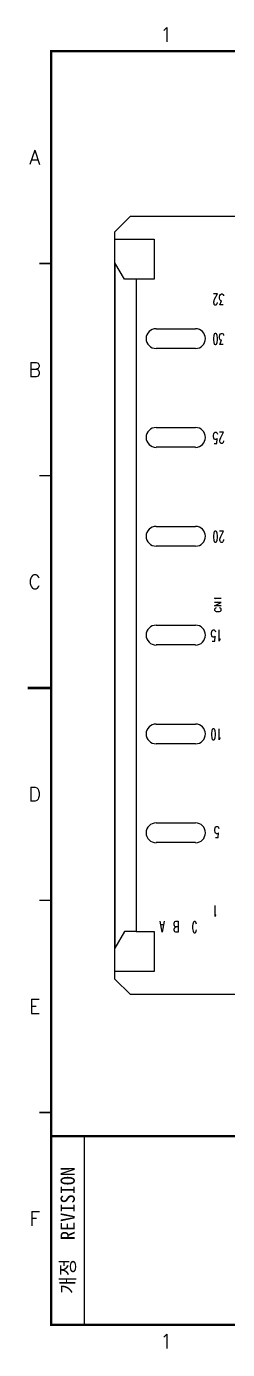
# Model space of a CAD drawing. Extents: x 295 to 953, y 10 to 290.
# Drawn here: x 486.7 to 529.4, y 9.8 to 290.2 of the extents above; entities that cross this region are included whole.
import ezdxf
from ezdxf.enums import TextEntityAlignment as Align

# ---------------------------------------------------------------- set-up
doc = ezdxf.new("R2010")
doc.units = 0
doc.header["$LTSCALE"] = 5
doc.header["$MEASUREMENT"] = 0
doc.linetypes.add('CENTER', pattern=[2, 1.25, -0.25, 0.25, -0.25])
doc.layers.get('0').update_dxf_attribs({"linetype": 'CONTINUOUS', "lineweight": 25})
doc.layers.add('2', color=2, linetype='CENTER', lineweight=13)
for name, color, linetype in [('BOTTOM_SILK_GBR', 5, 'CONTINUOUS'), ('SHEET', 3, 'CONTINUOUS'), ('문자', 4, 'CONTINUOUS'), ('테두리', 3, 'CONTINUOUS')]:
    doc.layers.add(name, color=color, linetype=linetype)
doc.styles.add('MARK', font='ARLRDBD.TTF')
doc.styles.get("Standard").update_dxf_attribs({"font": 'simplex.shx'})
doc.styles.add('굴림체', font='')
doc.styles.get('굴림체').set_extended_font_data('GulimChe')

# ---------------------------------------------------------------- blocks, each defined once
blk = doc.blocks.new('B')
at = {"layer": '문자'}
blk.add_hatch(color=256, dxfattribs=at).paths.add_polyline_path([(13.79, 10), (15.31, 6), (16.84, 10)])
at = {"color": 4, "const_width": 0.6}
blk.add_lwpolyline([(48.46, 10.32, 1), (49.06, 10.32, 1)], format="xyb", close=True, dxfattribs=at)
at = {"layer": '문자'}
for p, q in [((10.73, 2), (7.68, 10)), ((7.68, 10), (10.09, 10)), ((11.94, 5.16), (10.09, 10)), ((10.73, 10), (13.15, 10)), ((13.79, 2), (10.73, 10)), ((14.99, 5.16), (13.15, 10)), ((13.79, 10), (16.84, 10)), ((15.31, 6), (13.79, 10)), ((16.84, 10), (15.31, 6)), ((11.94, 5.16), (10.73, 2)), ((14.99, 5.16), (13.79, 2))]:
    blk.add_line(p, q, dxfattribs=at)
at = {"layer": '문자', "style": 'MARK', "oblique": 15}
blk.add_text('WOOJIN', height=6.5, dxfattribs=at).set_placement((36.4, 6), align=Align.MIDDLE_CENTER)
blk = doc.blocks.new('C')
blk.add_line((15, 285), (15, 285))
at = {"layer": '2'}
for p, q in [((252.83, 53.35), (252.83, 44.65)), ((269.53, 49), (248.48, 49))]:
    blk.add_line(p, q, dxfattribs=at)
at = {"layer": 'SHEET'}
for p, q in [((393.14, 60.3), (392.07, 56.28)), ((22, 55), (22, 15)), ((227, 55), (227, 15)), ((247, 55), (247, 22)), ((271, 55), (271, 15)), ((271, 55), (271, 15)), ((333, 55), (333, 15)), ((247, 48), (227, 48)), ((405, 45), (333, 45)), ((333, 43), (247, 43)), ((287, 43), (287, 15)), ((311, 43), (311, 15)), ((333, 36), (247, 36)), ((311, 29), (247, 29)), ((405, 29), (333, 29)), ((396, 29), (396, 15)), ((311, 22), (227, 22))]:
    blk.add_line(p, q, dxfattribs=at)
at = {"layer": 'SHEET', "color": 4}
for p, q in [((258.53, 50.9), (268.03, 51.85)), ((258.53, 50.9), (258.53, 47.1)), ((268.03, 51.85), (268.03, 46.15)), ((258.53, 47.1), (268.03, 46.15))]:
    blk.add_line(p, q, dxfattribs=at)
at = {"layer": 'SHEET'}
for points in [[(333, 55), (380.19, 55), (380.19, 63.49), (333, 63.49)], [(380.19, 55), (405, 55), (405, 63.49), (380.19, 63.49)]]:
    blk.add_lwpolyline(points, close=True, dxfattribs=at)
at = {"layer": 'SHEET', "color": 4}
for radius in [2.85, 1.9]:
    blk.add_circle((252.83, 49), radius, dxfattribs=at)
at = {"layer": 'SHEET'}
blk.add_circle((265.7, 39.32), 3.32, dxfattribs=at)
at = {"layer": '테두리'}
blk.add_line((405, 285), (405, 15), dxfattribs=at)
for points, const_width in [([(210, 290), (210, 285)], 0.5), ([(63.75, 287.5), (63.75, 285)], 0.3), ([(112.5, 287.5), (112.5, 285)], 0.3), ([(161.25, 287.5), (161.25, 285)], 0.3), ([(258.75, 287.5), (258.75, 285)], 0.3), ([(307.5, 287.5), (307.5, 285)], 0.3), ([(356.25, 287.5), (356.25, 285)], 0.3), ([(15, 285), (15, 15), (405, 15), (405, 285), (15, 285)], 0.5), ([(12.5, 240), (15, 240)], 0.3), ([(407.5, 240), (405, 240)], 0.3), ([(12.5, 195), (15, 195)], 0.3), ([(407.5, 195), (405, 195)], 0.3), ([(10, 150), (15, 150)], 0.5), ([(410, 150), (405, 150)], 0.5), ([(12.5, 105), (15, 105)], 0.3), ([(407.5, 105), (405, 105)], 0.3), ([(12.5, 60), (15, 60)], 0.3), ([(407.5, 60), (405, 60)], 0.3), ([(15, 55), (405, 55)], 0.5), ([(63.75, 12.5), (63.75, 15)], 0.3), ([(112.5, 12.5), (112.5, 15)], 0.3), ([(161.25, 12.5), (161.25, 15)], 0.3), ([(210, 10), (210, 15)], 0.5), ([(258.75, 12.5), (258.75, 15)], 0.3), ([(307.5, 12.5), (307.5, 15)], 0.3), ([(356.25, 12.5), (356.25, 15)], 0.3)]:
    blk.add_lwpolyline(points, dxfattribs=dict(at, const_width=const_width))
blk.add_blockref('B', (271, 43))
at = {"layer": '문자'}
for s, p in [('1', (39.38, 288.5)), ('2', (88.12, 288.5)), ('3', (136.88, 288.5)), ('4', (185.62, 288.5)), ('5', (234.38, 288.5)), ('6', (283.12, 288.5)), ('7', (331.88, 288.5)), ('8', (380.62, 288.5)), ('A', (11.5, 262.5)), ('A', (408.5, 262.5)), ('B', (11.5, 217.5)), ('B', (408.5, 217.5)), ('C', (11.5, 172.5)), ('C', (408.5, 172.5)), ('D', (11.5, 127.5)), ('D', (408.5, 127.5)), ('E', (11.5, 82.5)), ('E', (408.5, 82.5)), ('F', (11.5, 37.5)), ('F', (408.5, 37.5)), ('1', (39.38, 11.5)), ('2', (88.12, 11.5)), ('3', (136.88, 11.5)), ('4', (185.62, 11.5)), ('5', (234.38, 11.5)), ('6', (283.12, 11.5)), ('7', (331.88, 11.5)), ('8', (380.62, 11.5))]:
    blk.add_text(s, height=3, dxfattribs=at).set_placement(p, align=Align.MIDDLE)
at = {"layer": '문자', "style": '굴림체'}
for s, height, p in [('SUB-TITLE', 2, (339.77, 61.98)), ('SHEET', 2, (384.24, 61.74)), ('설계 MEMO', 2.5, (237, 51.5)), ('작성일', 2, (279, 41)), ('승   인', 2, (322, 41)), ('DIM.IN mm', 2.85, (259, 39.5)), ('DATE', 2, (279, 38)), ('APPROVED', 2, (322, 38)), ('척도 SCALE', 2.5, (259, 32.5)), ('작  성', 2, (279, 34)), ('DRAWN', 2, (279, 31)), ('설  계', 2, (279, 27)), ('DESIGNED', 2, (279, 24)), ('검  토', 2, (279, 20)), ('CHECKED', 2, (279, 17))]:
    blk.add_text(s, height=height, dxfattribs=at).set_placement(p, align=Align.MIDDLE_CENTER)
blk.add_text('개정  REVISION', height=3, rotation=90, dxfattribs=at).set_placement((18.5, 35), align=Align.MIDDLE_CENTER)
for s, p in [('TITLE', (333.95, 42.05)), ('DWG.NO.', (333.95, 26.15))]:
    blk.add_text(s, height=2, dxfattribs=at).set_placement(p)
at = {"layer": '문자', "style": '굴림체', "width": 0.75}
blk.add_text('공차 적용기준 : WMS C 40201', height=2.85, dxfattribs=at).set_placement((249, 18.5), align=Align.MIDDLE_CENTER)

msp = doc.modelspace()

# ---------------------------------------------------------------- linework, layer by layer
msp.add_line((491.98, 15), (491.98, 15))
msp.add_line((491.98, 15), (491.98, 15))
at = {"layer": 'BOTTOM_SILK_GBR', "color": 0}
for p, q in [((505.48, 246.7), (508.78, 250)), ((508.78, 250), (868.48, 250)), ((505.48, 88.3), (505.48, 246.7)), ((505.48, 88.3), (505.48, 246.7)), ((505.48, 245.13), (513.83, 245.13)), ((513.83, 245.13), (513.83, 236.65)), ((505.48, 240.17), (505.48, 94.83)), ((507.56, 236.65), (505.48, 240.17)), ((505.48, 239.69), (505.48, 95.31)), ((510.03, 236.65), (507.56, 236.65)), ((510.03, 236.65), (510.03, 98.35)), ((513.83, 236.65), (510.03, 236.65)), ((527.25, 233.56), (526.39, 233.56)), ((526.64, 232.43), (527.25, 233.56)), ((527.71, 232.91), (527.78, 233.23)), ((527.71, 232.65), (527.71, 232.91)), ((527.78, 233.23), (527.9, 233.45)), ((527.9, 233.45), (528.08, 233.56)), ((528.08, 233.56), (528.26, 233.56)), ((528.26, 233.56), (528.44, 233.45)), ((528.44, 233.45), (528.5, 233.34)), ((528.5, 233.34), (528.56, 233.12)), ((526.46, 231.85), (526.52, 232.07)), ((526.46, 231.64), (526.46, 231.85)), ((526.52, 231.42), (526.46, 231.64)), ((526.52, 232.07), (526.64, 232.43)), ((526.58, 231.31), (526.52, 231.42)), ((526.7, 231.17), (526.58, 231.31)), ((526.95, 231.17), (526.7, 231.17)), ((527.07, 231.31), (526.95, 231.17)), ((527.13, 231.42), (527.07, 231.31)), ((527.19, 231.64), (527.13, 231.42)), ((527.19, 231.74), (527.19, 231.64)), ((527.78, 232.33), (527.71, 232.65)), ((527.84, 232.22), (527.78, 232.33)), ((527.78, 231.2), (528.14, 232.11)), ((528.44, 231.2), (527.78, 231.2)), ((527.96, 232.11), (527.84, 232.22)), ((528.14, 232.11), (527.96, 232.11)), ((514.22, 226.17), (522.6, 226.17)), ((526.46, 224.74), (526.39, 224.16)), ((526.58, 225.07), (526.46, 224.74)), ((526.76, 225.18), (526.58, 225.07)), ((526.88, 225.18), (526.76, 225.18)), ((527.07, 225.07), (526.88, 225.18)), ((527.19, 224.74), (527.07, 225.07)), ((527.25, 224.16), (527.19, 224.74)), ((527.71, 224.52), (527.78, 224.85)), ((527.71, 224.27), (527.71, 224.52)), ((527.78, 224.85), (527.9, 225.07)), ((527.9, 225.07), (528.08, 225.18)), ((528.08, 225.18), (528.26, 225.18)), ((528.26, 225.18), (528.44, 225.07)), ((528.44, 225.07), (528.5, 224.96)), ((528.5, 224.96), (528.56, 224.74)), ((522.6, 221.98), (514.22, 221.98)), ((526.39, 224.16), (526.39, 223.83)), ((526.39, 223.83), (526.46, 223.25)), ((526.46, 223.25), (526.58, 222.93)), ((526.58, 222.93), (526.76, 222.82)), ((526.76, 222.82), (526.88, 222.82)), ((526.88, 222.82), (527.07, 222.93)), ((527.07, 222.93), (527.19, 223.25)), ((527.19, 223.25), (527.25, 223.83)), ((527.25, 223.83), (527.25, 224.16)), ((527.78, 223.94), (527.71, 224.27)), ((527.84, 223.83), (527.78, 223.94)), ((527.78, 222.82), (528.14, 223.73)), ((528.44, 222.82), (527.78, 222.82)), ((527.96, 223.73), (527.84, 223.83)), ((528.14, 223.73), (527.96, 223.73)), ((514.22, 205.22), (522.6, 205.22)), ((526.39, 203.57), (526.46, 203.9)), ((526.39, 203.31), (526.39, 203.57)), ((526.46, 202.99), (526.39, 203.31)), ((526.46, 203.9), (526.58, 204.11)), ((526.58, 202.77), (526.46, 202.99)), ((526.58, 204.11), (526.77, 204.22)), ((526.77, 202.66), (526.58, 202.77)), ((526.77, 204.22), (526.95, 204.22)), ((526.95, 202.66), (526.77, 202.66)), ((526.95, 204.22), (527.13, 204.11)), ((527.13, 202.77), (526.95, 202.66)), ((527.13, 204.11), (527.19, 204)), ((527.13, 201.86), (527.19, 202.88)), ((527.19, 202.88), (527.13, 202.77)), ((527.19, 204), (527.25, 203.79)), ((528.56, 204.22), (527.71, 204.22)), ((527.78, 202.52), (527.84, 202.73)), ((527.78, 202.3), (527.78, 202.52)), ((527.84, 202.08), (527.78, 202.3)), ((527.84, 202.73), (527.96, 203.1)), ((527.9, 201.97), (527.84, 202.08)), ((528.01, 201.83), (527.9, 201.97)), ((527.96, 203.1), (528.56, 204.22)), ((528.38, 201.97), (528.26, 201.83)), ((528.44, 202.08), (528.38, 201.97)), ((528.5, 202.3), (528.44, 202.08)), ((528.5, 202.41), (528.5, 202.3)), ((522.6, 201.03), (514.22, 201.03)), ((526.52, 201.86), (527.13, 201.86)), ((528.26, 201.83), (528.01, 201.83)), ((514.22, 184.26), (522.6, 184.26)), ((526.46, 182.83), (526.39, 182.25)), ((526.58, 183.16), (526.46, 182.83)), ((526.76, 183.27), (526.58, 183.16)), ((526.88, 183.27), (526.76, 183.27)), ((527.07, 183.16), (526.88, 183.27)), ((527.19, 182.83), (527.07, 183.16)), ((527.25, 182.25), (527.19, 182.83)), ((528.56, 183.27), (527.71, 183.27)), ((527.96, 182.14), (528.56, 183.27)), ((522.6, 180.07), (514.22, 180.07)), ((526.39, 182.25), (526.39, 181.92)), ((526.39, 181.92), (526.46, 181.34)), ((526.46, 181.34), (526.58, 181.02)), ((526.58, 181.02), (526.76, 180.91)), ((526.76, 180.91), (526.88, 180.91)), ((526.88, 180.91), (527.07, 181.02)), ((527.07, 181.02), (527.19, 181.34)), ((527.19, 181.34), (527.25, 181.92)), ((527.25, 181.92), (527.25, 182.25)), ((527.78, 181.56), (527.84, 181.78)), ((527.78, 181.34), (527.78, 181.56)), ((527.84, 181.13), (527.78, 181.34)), ((527.84, 181.78), (527.96, 182.14)), ((527.9, 181.02), (527.84, 181.13)), ((528.01, 180.87), (527.9, 181.02)), ((528.26, 180.87), (528.01, 180.87)), ((528.38, 181.02), (528.26, 180.87)), ((528.44, 181.13), (528.38, 181.02)), ((528.5, 181.34), (528.44, 181.13)), ((528.5, 181.45), (528.5, 181.34)), ((526.81, 168.94), (526.61, 169.03)), ((526.61, 169.03), (528.07, 169.03)), ((526.88, 168.88), (526.81, 168.94)), ((526.59, 167.39), (528.07, 168.16)), ((528.07, 168.16), (526.59, 168.16)), ((528.07, 167.39), (526.59, 167.39)), ((526.68, 166.81), (526.59, 166.71)), ((526.59, 166.71), (526.59, 166.5)), ((526.59, 166.5), (526.68, 166.4)), ((526.81, 166.92), (526.68, 166.81)), ((526.68, 166.4), (526.81, 166.3)), ((526.95, 166.97), (526.81, 166.92)), ((526.81, 166.3), (526.95, 166.24)), ((526.95, 166.24), (527.15, 166.2)), ((527.15, 166.2), (527.51, 166.2)), ((527.51, 166.2), (527.71, 166.24)), ((527.87, 166.92), (527.71, 166.97)), ((527.71, 166.24), (527.87, 166.3)), ((528.01, 166.81), (527.87, 166.92)), ((527.87, 166.3), (528.01, 166.4)), ((528.07, 166.71), (528.01, 166.81)), ((528.01, 166.4), (528.07, 166.5)), ((528.07, 166.5), (528.07, 166.71)), ((514.22, 163.31), (522.6, 163.31)), ((525.97, 161.66), (526.04, 161.99)), ((525.97, 161.4), (525.97, 161.66)), ((526.04, 161.08), (525.97, 161.4)), ((526.04, 161.99), (526.16, 162.2)), ((526.16, 160.86), (526.04, 161.08)), ((526.1, 159.95), (526.71, 159.95)), ((526.16, 162.2), (526.35, 162.31)), ((526.35, 160.75), (526.16, 160.86)), ((526.35, 162.31), (526.53, 162.31)), ((526.53, 160.75), (526.35, 160.75)), ((526.53, 162.31), (526.71, 162.2)), ((526.71, 160.86), (526.53, 160.75)), ((526.71, 162.2), (526.77, 162.09)), ((526.71, 159.95), (526.77, 160.97)), ((526.77, 160.97), (526.71, 160.86)), ((526.77, 162.09), (526.83, 161.88)), ((527.64, 159.95), (527.64, 162.31)), ((527.74, 160.28), (527.64, 159.95)), ((527.81, 160.39), (527.74, 160.28)), ((522.6, 159.12), (514.22, 159.12)), ((514.22, 142.35), (522.6, 142.35)), ((526.04, 140.92), (525.97, 140.34)), ((525.97, 140.34), (525.97, 140.01)), ((526.16, 141.25), (526.04, 140.92)), ((526.34, 141.36), (526.16, 141.25)), ((526.46, 141.36), (526.34, 141.36)), ((526.65, 141.25), (526.46, 141.36)), ((526.77, 140.92), (526.65, 141.25)), ((526.83, 140.34), (526.77, 140.92)), ((526.83, 140.01), (526.83, 140.34)), ((527.64, 139), (527.64, 141.36)), ((522.6, 138.16), (514.22, 138.16)), ((525.97, 140.01), (526.04, 139.43)), ((526.04, 139.43), (526.16, 139.11)), ((526.16, 139.11), (526.34, 139)), ((526.34, 139), (526.46, 139)), ((526.46, 139), (526.65, 139.11)), ((526.65, 139.11), (526.77, 139.43)), ((526.77, 139.43), (526.83, 140.01)), ((527.74, 139.32), (527.64, 139)), ((527.81, 139.43), (527.74, 139.32)), ((514.22, 121.4), (522.6, 121.4)), ((526.87, 120.54), (527.05, 120.64)), ((527.05, 120.64), (527.23, 120.64)), ((527.23, 120.64), (527.41, 120.54)), ((526.68, 119.99), (526.75, 120.32)), ((526.68, 119.74), (526.68, 119.99)), ((526.75, 119.41), (526.68, 119.74)), ((526.75, 120.32), (526.87, 120.54)), ((526.87, 119.19), (526.75, 119.41)), ((526.81, 118.29), (527.41, 118.29)), ((527.05, 119.08), (526.87, 119.19)), ((527.23, 119.08), (527.05, 119.08)), ((527.41, 119.19), (527.23, 119.08)), ((527.41, 120.54), (527.47, 120.43)), ((527.41, 118.29), (527.47, 119.3)), ((527.47, 119.3), (527.41, 119.19)), ((527.47, 120.43), (527.53, 120.21)), ((522.6, 117.21), (514.22, 117.21)), ((526.74, 101.55), (526.74, 103.91)), ((526.84, 101.88), (526.74, 101.55)), ((526.91, 101.99), (526.84, 101.88)), ((507.56, 98.35), (505.48, 94.83)), ((510.03, 98.35), (507.56, 98.35)), ((510.03, 98.35), (513.83, 98.35)), ((513.83, 98.35), (513.83, 89.87)), ((515.55, 98.2), (515.12, 100.59)), ((515.82, 99.79), (515.28, 99.79)), ((515.97, 100.59), (515.55, 98.2)), ((518.09, 100.16), (518.15, 100.37)), ((518.09, 99.79), (518.09, 100.16)), ((518.15, 99.58), (518.09, 99.79)), ((518.09, 98.89), (518.15, 99.1)), ((518.09, 98.67), (518.09, 98.89)), ((518.15, 98.45), (518.09, 98.67)), ((518.15, 100.37), (518.21, 100.48)), ((518.21, 99.47), (518.15, 99.58)), ((518.15, 99.1), (518.21, 99.25)), ((518.21, 98.34), (518.15, 98.45)), ((518.21, 100.48), (518.39, 100.59)), ((518.39, 99.36), (518.21, 99.47)), ((518.21, 99.25), (518.39, 99.36)), ((518.39, 98.2), (518.21, 98.34)), ((518.39, 100.59), (518.94, 100.59)), ((518.94, 99.36), (518.39, 99.36)), ((518.94, 98.2), (518.39, 98.2)), ((518.94, 100.59), (518.94, 98.2)), ((522.02, 99.93), (521.96, 99.6)), ((521.96, 99.6), (521.96, 99.02)), ((521.96, 99.02), (522.02, 98.7)), ((522.07, 100.15), (522.02, 99.93)), ((522.02, 98.7), (522.07, 98.44)), ((522.19, 100.36), (522.07, 100.15)), ((522.07, 98.44), (522.19, 98.22)), ((522.3, 100.51), (522.19, 100.36)), ((522.19, 98.22), (522.3, 98.12)), ((522.53, 100.51), (522.3, 100.51)), ((522.64, 100.36), (522.53, 100.51)), ((522.53, 98.12), (522.64, 98.22)), ((522.76, 100.15), (522.64, 100.36)), ((522.64, 98.22), (522.76, 98.44)), ((522.82, 99.93), (522.76, 100.15)), ((522.76, 98.44), (522.82, 98.7)), ((522.3, 98.12), (522.53, 98.12)), ((513.83, 89.87), (505.48, 89.87)), ((508.78, 85), (505.48, 88.3)), ((868.48, 85), (508.78, 85))]:
    msp.add_line(p, q, dxfattribs=at)
for centre, start, end in [((514.22, 224.08), 90, 270), ((522.6, 224.08), 270, 90), ((514.22, 203.12), 90, 270), ((522.6, 203.12), 270, 90), ((514.22, 182.17), 90, 270), ((522.6, 182.17), 270, 90), ((514.22, 161.21), 90, 270), ((522.6, 161.21), 270, 90), ((514.22, 140.26), 90, 270), ((522.6, 140.26), 270, 90), ((514.22, 119.3), 90, 270), ((522.6, 119.3), 270, 90)]:
    msp.add_arc(centre, 2.1, start, end, dxfattribs=at)

# ---------------------------------------------------------------- block references
msp.add_blockref('C', (476.98, 0))

doc.saveas('drawing.dxf')
